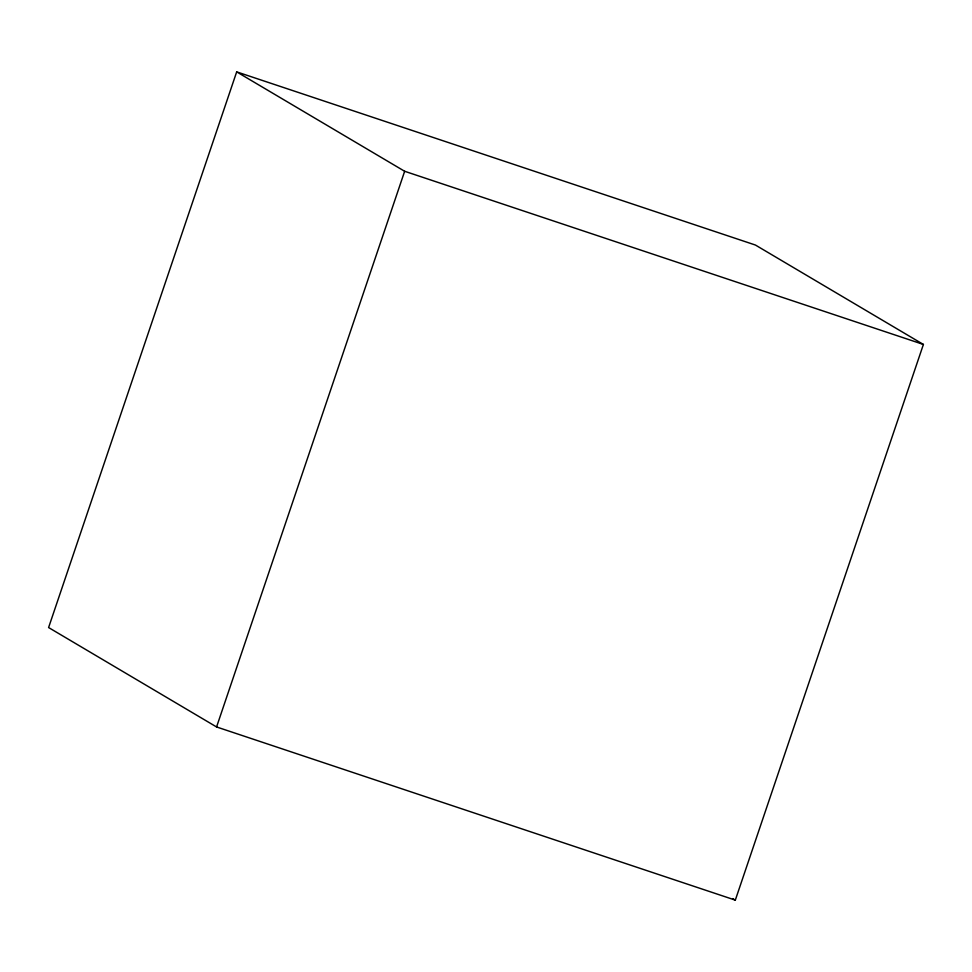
<?xml version="1.0" encoding="UTF-8"?>
<svg xmlns="http://www.w3.org/2000/svg" width="972" height="972" viewBox="0 0 972 972"><rect width="100%" height="100%" fill="white"/><g stroke="black" fill="none" stroke-linecap="round" stroke-linejoin="round"><path stroke-width="1.46" d="M236.682 71.867L48.6 627.548L216.574 726.959L735.318 900.133L923.4 344.453L755.426 245.041L236.682 71.867L404.656 171.279L923.4 344.453M216.574 726.959L404.656 171.279M732.706 898.59L735.318 900.133"/></g></svg>
